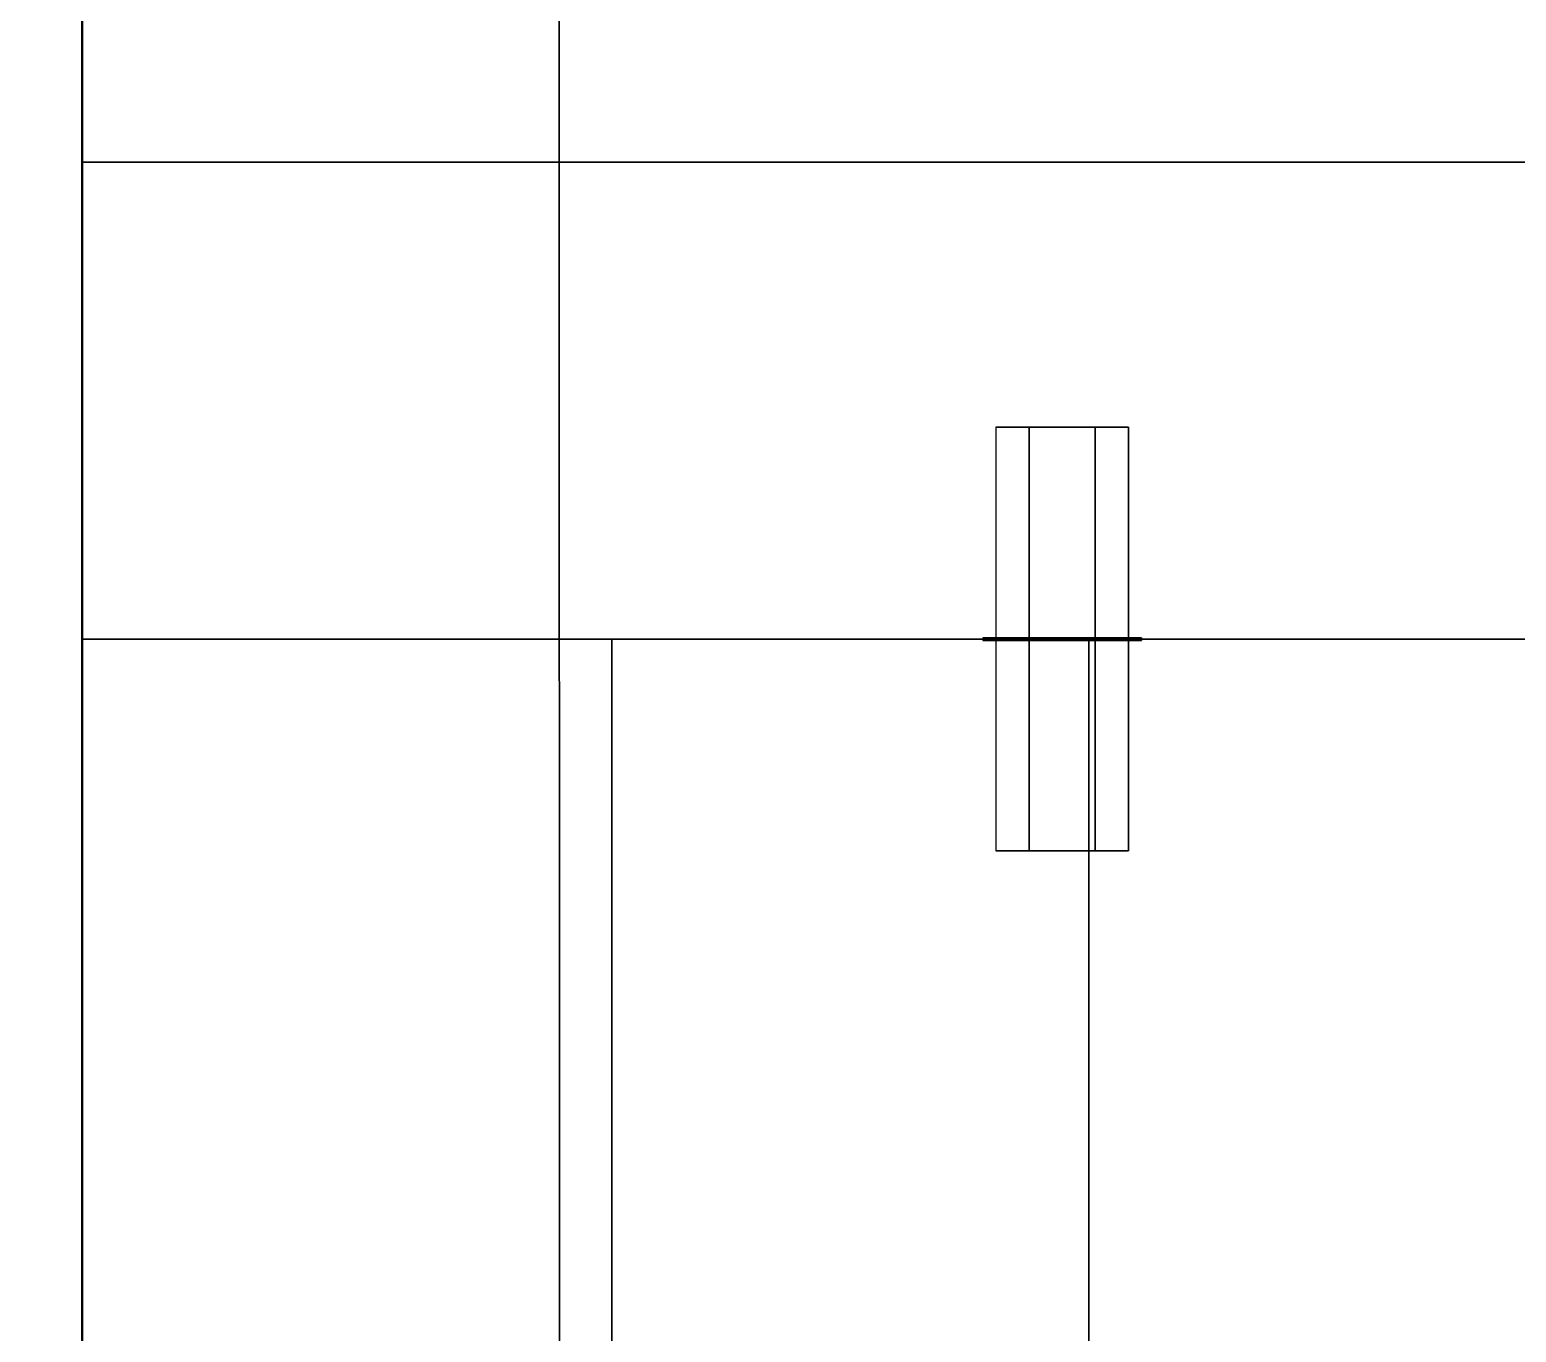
# Model space of a CAD drawing. Extents: x 0 to 3344, y -4262 to 0.
# Drawn here: x 2612 to 2668.1, y -1194.2 to -1145 of the extents above; entities that cross this region are included whole.
import ezdxf

# ---------------------------------------------------------------- set-up
doc = ezdxf.new("R2010")
doc.units = 0
for name, color, linetype in [('LAYER0', 7, 'CONTINUOUS'), ('LAYER1', 7, 'CONTINUOUS'), ('LAYER137', 7, 'CONTINUOUS'), ('LAYER164', 7, 'CONTINUOUS'), ('LAYER171', 7, 'CONTINUOUS'), ('LAYER173', 7, 'CONTINUOUS'), ('LAYER174', 7, 'CONTINUOUS'), ('LAYER176', 7, 'CONTINUOUS'), ('LAYER179', 7, 'CONTINUOUS'), ('LAYER180', 7, 'CONTINUOUS'), ('LAYER181', 254, 'CONTINUOUS'), ('LAYER185', 7, 'CONTINUOUS'), ('LAYER186', 254, 'CONTINUOUS'), ('LAYER190', 7, 'CONTINUOUS'), ('LAYER191', 254, 'CONTINUOUS'), ('LAYER195', 7, 'CONTINUOUS'), ('LAYER196', 254, 'CONTINUOUS')]:
    doc.layers.add(name, color=color, linetype=linetype)

msp = doc.modelspace()

# ---------------------------------------------------------------- linework, layer by layer
at = {"layer": 'LAYER0', "invisible_edges": 1}
for points in [[(18, -0.0034, 0.0981), (3344, -4262.003, 0.0981), (0, -4262.003, 0.0981), (18, -0.0034, 0.0981)], [(3344, -4262.003, 5.0981), (18, -0.0034, 5.0981), (0, -4262.003, 5.0981), (3344, -4262.003, 5.0981)], [(3344, -4262.003, 0.0981), (18, -0.0034, 0.0981), (3344, -0.0034, 0.0981), (3344, -4262.003, 0.0981)], [(18, -0.0034, 5.0981), (3344, -4262.003, 5.0981), (3344, -0.0034, 5.0981), (18, -0.0034, 5.0981)]]:
    msp.add_3dface(points, dxfattribs=at)
at = {"layer": 'LAYER137'}
for points, invisible_edges in [([(2614.005, -729.9995, 2610.098), (2632.005, -711.9995, 2610.098), (2614.125, -3502, 2610.098), (2614.005, -729.9995, 2610.098)], 3), ([(2632.005, -711.9995, 2680.098), (2614.005, -729.9995, 2680.098), (2614.125, -3502, 2680.098), (2632.005, -711.9995, 2680.098)], 5), ([(2632.125, -3519.84, 2610.098), (2614.125, -3502, 2610.098), (2632.005, -711.9995, 2610.098), (2632.125, -3519.84, 2610.098)], 3), ([(2614.125, -3502, 2680.098), (2632.125, -3519.84, 2680.098), (2632.005, -711.9995, 2680.098), (2614.125, -3502, 2680.098)], 5), ([(2632.005, -711.9995, 2610.098), (2632.125, -3519.84, 2680.098), (2632.125, -3519.84, 2610.098), (2632.005, -711.9995, 2610.098)], 1), ([(2632.125, -3519.84, 2680.098), (2632.005, -711.9995, 2610.098), (2632.005, -711.9995, 2680.098), (2632.125, -3519.84, 2680.098)], 1), ([(2614.005, -729.9995, 2680.098), (2614.125, -3502, 2610.098), (2614.125, -3502, 2680.098), (2614.005, -729.9995, 2680.098)], 1), ([(2614.125, -3502, 2610.098), (2614.005, -729.9995, 2680.098), (2614.005, -729.9995, 2610.098), (2614.125, -3502, 2610.098)], 1)]:
    msp.add_3dface(points, dxfattribs=dict(at, invisible_edges=invisible_edges))
at = {"layer": 'LAYER164', "invisible_edges": 1}
for points in [[(3194.004, -1132, 5.0981), (2614.004, -1150, 5.0981), (2614.004, -1132, 5.0981), (3194.004, -1132, 5.0981)], [(2614.004, -1150, 5.0981), (3194.004, -1132, 5.0981), (3194.004, -1150, 5.0981), (2614.004, -1150, 5.0981)], [(2614.004, -1150, 5.0981), (2614.004, -1132, 2610.098), (2614.004, -1132, 5.0981), (2614.004, -1150, 5.0981)], [(2614.004, -1132, 2610.098), (2614.004, -1150, 5.0981), (2614.004, -1150, 2610.098), (2614.004, -1132, 2610.098)], [(3194.004, -1150, 2610.098), (2614.004, -1132, 2610.098), (2614.004, -1150, 2610.098), (3194.004, -1150, 2610.098)], [(2614.004, -1132, 2610.098), (3194.004, -1150, 2610.098), (3194.004, -1132, 2610.098), (2614.004, -1132, 2610.098)], [(2614.004, -1150, 5.0981), (3194.004, -1150, 2610.098), (2614.004, -1150, 2610.098), (2614.004, -1150, 5.0981)], [(3194.004, -1150, 2610.098), (2614.004, -1150, 5.0981), (3194.004, -1150, 5.0981), (3194.004, -1150, 2610.098)]]:
    msp.add_3dface(points, dxfattribs=at)
at = {"layer": 'LAYER171', "invisible_edges": 1}
for points in [[(3194.003, -1150, 5.0981), (2614.003, -1168, 5.0981), (2614.003, -1150, 5.0981), (3194.003, -1150, 5.0981)], [(2614.003, -1168, 5.0981), (3194.003, -1150, 5.0981), (3194.003, -1168, 5.0981), (2614.003, -1168, 5.0981)], [(2614.003, -1150, 2610.098), (2614.003, -1168, 5.0981), (2614.003, -1168, 2610.098), (2614.003, -1150, 2610.098)], [(2614.003, -1168, 5.0981), (2614.003, -1150, 2610.098), (2614.003, -1150, 5.0981), (2614.003, -1168, 5.0981)], [(3194.003, -1168, 2610.098), (2614.003, -1150, 2610.098), (2614.003, -1168, 2610.098), (3194.003, -1168, 2610.098)], [(2614.003, -1150, 2610.098), (3194.003, -1168, 2610.098), (3194.003, -1150, 2610.098), (2614.003, -1150, 2610.098)], [(2614.003, -1150, 2610.098), (3194.003, -1150, 5.0981), (2614.003, -1150, 5.0981), (2614.003, -1150, 2610.098)], [(3194.003, -1150, 5.0981), (2614.003, -1150, 2610.098), (3194.003, -1150, 2610.098), (3194.003, -1150, 5.0981)], [(3194.003, -1168, 2610.098), (2614.003, -1168, 5.0981), (3194.003, -1168, 5.0981), (3194.003, -1168, 2610.098)], [(2614.003, -1168, 5.0981), (3194.003, -1168, 2610.098), (2614.003, -1168, 2610.098), (2614.003, -1168, 5.0981)]]:
    msp.add_3dface(points, dxfattribs=at)
at = {"layer": 'LAYER173', "invisible_edges": 1}
for points in [[(3194.003, -1712, 85.0981), (2614.003, -1168, 85.0981), (3194.003, -1168, 85.0981), (3194.003, -1712, 85.0981)], [(2614.003, -1168, 85.0981), (3194.003, -1712, 85.0981), (2614.003, -1712, 85.0981), (2614.003, -1168, 85.0981)], [(3194.003, -1168, 103.0981), (2614.003, -1168, 85.0981), (2614.003, -1168, 103.0981), (3194.003, -1168, 103.0981)], [(2614.003, -1168, 85.0981), (3194.003, -1168, 103.0981), (3194.003, -1168, 85.0981), (2614.003, -1168, 85.0981)], [(2614.003, -1712, 103.0981), (2614.003, -1168, 85.0981), (2614.003, -1712, 85.0981), (2614.003, -1712, 103.0981)], [(2614.003, -1168, 85.0981), (2614.003, -1712, 103.0981), (2614.003, -1168, 103.0981), (2614.003, -1168, 85.0981)], [(2614.003, -1712, 103.0981), (3194.003, -1168, 103.0981), (2614.003, -1168, 103.0981), (2614.003, -1712, 103.0981)], [(3194.003, -1168, 103.0981), (2614.003, -1712, 103.0981), (3194.003, -1712, 103.0981), (3194.003, -1168, 103.0981)]]:
    msp.add_3dface(points, dxfattribs=at)
at = {"layer": 'LAYER174', "invisible_edges": 1}
for points in [[(2634.004, -1168, 85.0981), (2652.004, -1168, 5.0981), (2634.004, -1168, 5.0981), (2634.004, -1168, 85.0981)], [(2652.004, -1168, 5.0981), (2634.004, -1168, 85.0981), (2652.004, -1168, 85.0981), (2652.004, -1168, 5.0981)], [(2634.004, -1712, 5.0981), (2652.004, -1168, 5.0981), (2652.004, -1712, 5.0981), (2634.004, -1712, 5.0981)], [(2652.004, -1168, 5.0981), (2634.004, -1712, 5.0981), (2634.004, -1168, 5.0981), (2652.004, -1168, 5.0981)], [(2634.004, -1168, 85.0981), (2652.004, -1712, 85.0981), (2652.004, -1168, 85.0981), (2634.004, -1168, 85.0981)], [(2652.004, -1712, 85.0981), (2634.004, -1168, 85.0981), (2634.004, -1712, 85.0981), (2652.004, -1712, 85.0981)], [(2634.004, -1712, 5.0981), (2634.004, -1168, 85.0981), (2634.004, -1168, 5.0981), (2634.004, -1712, 5.0981)], [(2634.004, -1168, 85.0981), (2634.004, -1712, 5.0981), (2634.004, -1712, 85.0981), (2634.004, -1168, 85.0981)], [(2652.004, -1712, 85.0981), (2652.004, -1168, 5.0981), (2652.004, -1168, 85.0981), (2652.004, -1712, 85.0981)], [(2652.004, -1168, 5.0981), (2652.004, -1712, 85.0981), (2652.004, -1712, 5.0981), (2652.004, -1168, 5.0981)]]:
    msp.add_3dface(points, dxfattribs=at)
at = {"layer": 'LAYER176', "invisible_edges": 1}
for points in [[(3194.003, -1168, 2609.098), (2614.003, -1712, 2609.098), (3194.003, -1712, 2609.098), (3194.003, -1168, 2609.098)], [(2614.003, -1712, 2609.098), (3194.003, -1168, 2609.098), (2614.003, -1168, 2609.098), (2614.003, -1712, 2609.098)], [(3194.003, -1168, 2609.098), (2614.003, -1168, 2591.098), (2614.003, -1168, 2609.098), (3194.003, -1168, 2609.098)], [(2614.003, -1168, 2591.098), (3194.003, -1168, 2609.098), (3194.003, -1168, 2591.098), (2614.003, -1168, 2591.098)], [(2614.003, -1168, 2591.098), (2614.003, -1712, 2609.098), (2614.003, -1168, 2609.098), (2614.003, -1168, 2591.098)], [(2614.003, -1712, 2609.098), (2614.003, -1168, 2591.098), (2614.003, -1712, 2591.098), (2614.003, -1712, 2609.098)], [(2614.003, -1168, 2591.098), (3194.003, -1712, 2591.098), (2614.003, -1712, 2591.098), (2614.003, -1168, 2591.098)], [(3194.003, -1712, 2591.098), (2614.003, -1168, 2591.098), (3194.003, -1168, 2591.098), (3194.003, -1712, 2591.098)]]:
    msp.add_3dface(points, dxfattribs=at)
at = {"layer": 'LAYER179', "invisible_edges": 1}
for points in [[(3169.403, -1168, 2093.098), (2614.003, -1712, 2093.098), (3169.403, -1712, 2093.098), (3169.403, -1168, 2093.098)], [(2614.003, -1712, 2093.098), (3169.403, -1168, 2093.098), (2614.003, -1168, 2093.098), (2614.003, -1712, 2093.098)], [(2614.003, -1168, 2075.098), (2614.003, -1712, 2093.098), (2614.003, -1168, 2093.098), (2614.003, -1168, 2075.098)], [(2614.003, -1712, 2093.098), (2614.003, -1168, 2075.098), (2614.003, -1712, 2075.098), (2614.003, -1712, 2093.098)], [(3169.403, -1168, 2093.098), (2614.003, -1168, 2075.098), (2614.003, -1168, 2093.098), (3169.403, -1168, 2093.098)], [(2614.003, -1168, 2075.098), (3169.403, -1168, 2093.098), (3169.403, -1168, 2075.098), (2614.003, -1168, 2075.098)], [(2614.003, -1168, 2075.098), (3169.403, -1712, 2075.098), (2614.003, -1712, 2075.098), (2614.003, -1168, 2075.098)], [(3169.403, -1712, 2075.098), (2614.003, -1168, 2075.098), (3169.403, -1168, 2075.098), (3169.403, -1712, 2075.098)]]:
    msp.add_3dface(points, dxfattribs=at)
at = {"layer": 'LAYER180', "invisible_edges": 1}
for points in [[(3169.403, -1712, 483.0981), (2614.003, -1168, 483.0981), (3169.403, -1168, 483.0981), (3169.403, -1712, 483.0981)], [(2614.003, -1168, 483.0981), (3169.403, -1712, 483.0981), (2614.003, -1712, 483.0981), (2614.003, -1168, 483.0981)], [(3169.403, -1168, 501.0981), (2614.003, -1168, 483.0981), (2614.003, -1168, 501.0981), (3169.403, -1168, 501.0981)], [(2614.003, -1168, 483.0981), (3169.403, -1168, 501.0981), (3169.403, -1168, 483.0981), (2614.003, -1168, 483.0981)], [(2614.003, -1712, 501.0981), (2614.003, -1168, 483.0981), (2614.003, -1712, 483.0981), (2614.003, -1712, 501.0981)], [(2614.003, -1168, 483.0981), (2614.003, -1712, 501.0981), (2614.003, -1168, 501.0981), (2614.003, -1168, 483.0981)], [(2614.003, -1712, 501.0981), (3169.403, -1168, 501.0981), (2614.003, -1168, 501.0981), (2614.003, -1712, 501.0981)], [(3169.403, -1168, 501.0981), (2614.003, -1712, 501.0981), (3169.403, -1712, 501.0981), (3169.403, -1168, 501.0981)]]:
    msp.add_3dface(points, dxfattribs=at)
at = {"layer": 'LAYER181'}
for points in [[(2648.504, -1160, 480.5981), (2653.504, -1160, 480.5981), (2652.254, -1160, 482.7631), (2649.754, -1160, 482.7631)], [(2648.504, -1160, 480.5981), (2649.754, -1160, 478.433), (2652.254, -1160, 478.433), (2653.504, -1160, 480.5981)], [(2654.004, -1167.949, 480.5981), (2648.004, -1167.949, 480.5981), (2649.504, -1167.949, 483.1961), (2652.504, -1167.949, 483.1961)], [(2654.004, -1167.949, 480.5981), (2648.004, -1167.949, 480.5981), (2649.504, -1167.949, 478), (2652.504, -1167.949, 478)], [(2654.004, -1168.05, 480.5981), (2648.004, -1168.05, 480.5981), (2649.504, -1168.05, 483.1961), (2652.504, -1168.05, 483.1961)], [(2654.004, -1168.05, 480.5981), (2648.004, -1168.05, 480.5981), (2649.504, -1168.05, 478), (2652.504, -1168.05, 478)], [(2648.504, -1176, 480.5981), (2653.504, -1176, 480.5981), (2652.254, -1176, 482.7631), (2649.754, -1176, 482.7631)], [(2648.504, -1176, 480.5981), (2649.754, -1176, 478.433), (2652.254, -1176, 478.433), (2653.504, -1176, 480.5981)]]:
    msp.add_3dface(points, dxfattribs=at)
at = {"layer": 'LAYER185', "invisible_edges": 1}
for points in [[(3169.403, -1712, 881.0981), (2614.003, -1168, 881.0981), (3169.403, -1168, 881.0981), (3169.403, -1712, 881.0981)], [(2614.003, -1168, 881.0981), (3169.403, -1712, 881.0981), (2614.003, -1712, 881.0981), (2614.003, -1168, 881.0981)], [(3169.403, -1168, 899.0981), (2614.003, -1168, 881.0981), (2614.003, -1168, 899.0981), (3169.403, -1168, 899.0981)], [(2614.003, -1168, 881.0981), (3169.403, -1168, 899.0981), (3169.403, -1168, 881.0981), (2614.003, -1168, 881.0981)], [(2614.003, -1712, 899.0981), (2614.003, -1168, 881.0981), (2614.003, -1712, 881.0981), (2614.003, -1712, 899.0981)], [(2614.003, -1168, 881.0981), (2614.003, -1712, 899.0981), (2614.003, -1168, 899.0981), (2614.003, -1168, 881.0981)], [(2614.003, -1712, 899.0981), (3169.403, -1168, 899.0981), (2614.003, -1168, 899.0981), (2614.003, -1712, 899.0981)], [(3169.403, -1168, 899.0981), (2614.003, -1712, 899.0981), (3169.403, -1712, 899.0981), (3169.403, -1168, 899.0981)]]:
    msp.add_3dface(points, dxfattribs=at)
at = {"layer": 'LAYER186'}
for points in [[(2648.504, -1160, 878.5981), (2653.504, -1160, 878.5981), (2652.254, -1160, 880.7631), (2649.754, -1160, 880.7631)], [(2648.504, -1160, 878.5981), (2649.754, -1160, 876.433), (2652.254, -1160, 876.433), (2653.504, -1160, 878.5981)], [(2654.004, -1167.949, 878.5981), (2648.004, -1167.949, 878.5981), (2649.504, -1167.949, 881.1962), (2652.504, -1167.949, 881.1962)], [(2654.004, -1167.949, 878.5981), (2648.004, -1167.949, 878.5981), (2649.504, -1167.949, 876), (2652.504, -1167.949, 876)], [(2654.004, -1168.05, 878.5981), (2648.004, -1168.05, 878.5981), (2649.504, -1168.05, 881.1962), (2652.504, -1168.05, 881.1962)], [(2654.004, -1168.05, 878.5981), (2648.004, -1168.05, 878.5981), (2649.504, -1168.05, 876), (2652.504, -1168.05, 876)], [(2648.504, -1176, 878.5981), (2653.504, -1176, 878.5981), (2652.254, -1176, 880.7631), (2649.754, -1176, 880.7631)], [(2648.504, -1176, 878.5981), (2649.754, -1176, 876.433), (2652.254, -1176, 876.433), (2653.504, -1176, 878.5981)]]:
    msp.add_3dface(points, dxfattribs=at)
at = {"layer": 'LAYER190', "invisible_edges": 1}
for points in [[(3169.403, -1712, 1279.098), (2614.003, -1168, 1279.098), (3169.403, -1168, 1279.098), (3169.403, -1712, 1279.098)], [(2614.003, -1168, 1279.098), (3169.403, -1712, 1279.098), (2614.003, -1712, 1279.098), (2614.003, -1168, 1279.098)], [(3169.403, -1168, 1297.098), (2614.003, -1168, 1279.098), (2614.003, -1168, 1297.098), (3169.403, -1168, 1297.098)], [(2614.003, -1168, 1279.098), (3169.403, -1168, 1297.098), (3169.403, -1168, 1279.098), (2614.003, -1168, 1279.098)], [(2614.003, -1712, 1297.098), (2614.003, -1168, 1279.098), (2614.003, -1712, 1279.098), (2614.003, -1712, 1297.098)], [(2614.003, -1168, 1279.098), (2614.003, -1712, 1297.098), (2614.003, -1168, 1297.098), (2614.003, -1168, 1279.098)], [(2614.003, -1712, 1297.098), (3169.403, -1168, 1297.098), (2614.003, -1168, 1297.098), (2614.003, -1712, 1297.098)], [(3169.403, -1168, 1297.098), (2614.003, -1712, 1297.098), (3169.403, -1712, 1297.098), (3169.403, -1168, 1297.098)]]:
    msp.add_3dface(points, dxfattribs=at)
at = {"layer": 'LAYER191'}
for points in [[(2648.504, -1160, 1276.598), (2653.504, -1160, 1276.598), (2652.254, -1160, 1278.763), (2649.754, -1160, 1278.763)], [(2648.504, -1160, 1276.598), (2649.754, -1160, 1274.433), (2652.254, -1160, 1274.433), (2653.504, -1160, 1276.598)], [(2654.004, -1167.949, 1276.598), (2648.004, -1167.949, 1276.598), (2649.504, -1167.949, 1279.196), (2652.504, -1167.949, 1279.196)], [(2654.004, -1167.949, 1276.598), (2648.004, -1167.949, 1276.598), (2649.504, -1167.949, 1274), (2652.504, -1167.949, 1274)], [(2654.004, -1168.05, 1276.598), (2648.004, -1168.05, 1276.598), (2649.504, -1168.05, 1279.196), (2652.504, -1168.05, 1279.196)], [(2654.004, -1168.05, 1276.598), (2648.004, -1168.05, 1276.598), (2649.504, -1168.05, 1274), (2652.504, -1168.05, 1274)], [(2648.504, -1176, 1276.598), (2653.504, -1176, 1276.598), (2652.254, -1176, 1278.763), (2649.754, -1176, 1278.763)], [(2648.504, -1176, 1276.598), (2649.754, -1176, 1274.433), (2652.254, -1176, 1274.433), (2653.504, -1176, 1276.598)]]:
    msp.add_3dface(points, dxfattribs=at)
at = {"layer": 'LAYER195', "invisible_edges": 1}
for points in [[(3169.403, -1712, 1677.098), (2614.003, -1168, 1677.098), (3169.403, -1168, 1677.098), (3169.403, -1712, 1677.098)], [(2614.003, -1168, 1677.098), (3169.403, -1712, 1677.098), (2614.003, -1712, 1677.098), (2614.003, -1168, 1677.098)], [(3169.403, -1168, 1695.098), (2614.003, -1168, 1677.098), (2614.003, -1168, 1695.098), (3169.403, -1168, 1695.098)], [(2614.003, -1168, 1677.098), (3169.403, -1168, 1695.098), (3169.403, -1168, 1677.098), (2614.003, -1168, 1677.098)], [(2614.003, -1712, 1695.098), (2614.003, -1168, 1677.098), (2614.003, -1712, 1677.098), (2614.003, -1712, 1695.098)], [(2614.003, -1168, 1677.098), (2614.003, -1712, 1695.098), (2614.003, -1168, 1695.098), (2614.003, -1168, 1677.098)], [(2614.003, -1712, 1695.098), (3169.403, -1168, 1695.098), (2614.003, -1168, 1695.098), (2614.003, -1712, 1695.098)], [(3169.403, -1168, 1695.098), (2614.003, -1712, 1695.098), (3169.403, -1712, 1695.098), (3169.403, -1168, 1695.098)]]:
    msp.add_3dface(points, dxfattribs=at)
at = {"layer": 'LAYER196'}
for points in [[(2648.504, -1160, 1674.598), (2653.504, -1160, 1674.598), (2652.254, -1160, 1676.763), (2649.754, -1160, 1676.763)], [(2648.504, -1160, 1674.598), (2649.754, -1160, 1672.433), (2652.254, -1160, 1672.433), (2653.504, -1160, 1674.598)], [(2654.004, -1167.949, 1674.598), (2648.004, -1167.949, 1674.598), (2649.504, -1167.949, 1677.196), (2652.504, -1167.949, 1677.196)], [(2654.004, -1167.949, 1674.598), (2648.004, -1167.949, 1674.598), (2649.504, -1167.949, 1672), (2652.504, -1167.949, 1672)], [(2654.004, -1168.05, 1674.598), (2648.004, -1168.05, 1674.598), (2649.504, -1168.05, 1677.196), (2652.504, -1168.05, 1677.196)], [(2654.004, -1168.05, 1674.598), (2648.004, -1168.05, 1674.598), (2649.504, -1168.05, 1672), (2652.504, -1168.05, 1672)], [(2648.504, -1176, 1674.598), (2653.504, -1176, 1674.598), (2652.254, -1176, 1676.763), (2649.754, -1176, 1676.763)], [(2648.504, -1176, 1674.598), (2649.754, -1176, 1672.433), (2652.254, -1176, 1672.433), (2653.504, -1176, 1674.598)]]:
    msp.add_3dface(points, dxfattribs=at)

# ---------------------------------------------------------------- meshes
at = {"layer": 'LAYER1'}
mesh = msp.add_polymesh((5, 2), dxfattribs=at)
for k, corner in enumerate([(168.0046, -150, 2680.098), (168.0046, -4112, 2680.098), (3194.004, -150, 2680.098), (168.0046, -150, 2680.098), (3194.004, -4112, 2680.098), (3194.004, -150, 2680.098), (168.0046, -4112, 2680.098), (3194.004, -4112, 2680.098), (18.0046, -4262, 2680.098), (3344.004, -4262, 2680.098)]):
    mesh.set_mesh_vertex(divmod(k, 2), corner)
at = {"layer": 'LAYER181'}
mesh = msp.add_polymesh((2, 6), dxfattribs=dict(at, n_close=True))
for k, corner in enumerate([(2648.504, -1176, 480.5981), (2649.754, -1176, 482.7631), (2652.254, -1176, 482.7631), (2653.504, -1176, 480.5981), (2652.254, -1176, 478.433), (2649.754, -1176, 478.433), (2648.504, -1160, 480.5981), (2649.754, -1160, 482.7631), (2652.254, -1160, 482.7631), (2653.504, -1160, 480.5981), (2652.254, -1160, 478.433), (2649.754, -1160, 478.433)]):
    mesh.set_mesh_vertex(divmod(k, 6), corner)
mesh = msp.add_polymesh((2, 6), dxfattribs=dict(at, n_close=True))
for k, corner in enumerate([(2648.004, -1168.05, 480.5981), (2649.504, -1168.05, 483.1961), (2652.504, -1168.05, 483.1961), (2654.004, -1168.05, 480.5981), (2652.504, -1168.05, 478), (2649.504, -1168.05, 478), (2648.004, -1167.949, 480.5981), (2649.504, -1167.949, 483.1961), (2652.504, -1167.949, 483.1961), (2654.004, -1167.949, 480.5981), (2652.504, -1167.949, 478), (2649.504, -1167.949, 478)]):
    mesh.set_mesh_vertex(divmod(k, 6), corner)
at = {"layer": 'LAYER186'}
mesh = msp.add_polymesh((2, 6), dxfattribs=dict(at, n_close=True))
for k, corner in enumerate([(2648.504, -1176, 878.5981), (2649.754, -1176, 880.7631), (2652.254, -1176, 880.7631), (2653.504, -1176, 878.5981), (2652.254, -1176, 876.433), (2649.754, -1176, 876.433), (2648.504, -1160, 878.5981), (2649.754, -1160, 880.7631), (2652.254, -1160, 880.7631), (2653.504, -1160, 878.5981), (2652.254, -1160, 876.433), (2649.754, -1160, 876.433)]):
    mesh.set_mesh_vertex(divmod(k, 6), corner)
mesh = msp.add_polymesh((2, 6), dxfattribs=dict(at, n_close=True))
for k, corner in enumerate([(2648.004, -1168.05, 878.5981), (2649.504, -1168.05, 881.1962), (2652.504, -1168.05, 881.1962), (2654.004, -1168.05, 878.5981), (2652.504, -1168.05, 876), (2649.504, -1168.05, 876), (2648.004, -1167.949, 878.5981), (2649.504, -1167.949, 881.1962), (2652.504, -1167.949, 881.1962), (2654.004, -1167.949, 878.5981), (2652.504, -1167.949, 876), (2649.504, -1167.949, 876)]):
    mesh.set_mesh_vertex(divmod(k, 6), corner)
at = {"layer": 'LAYER191'}
mesh = msp.add_polymesh((2, 6), dxfattribs=dict(at, n_close=True))
for k, corner in enumerate([(2648.504, -1176, 1276.598), (2649.754, -1176, 1278.763), (2652.254, -1176, 1278.763), (2653.504, -1176, 1276.598), (2652.254, -1176, 1274.433), (2649.754, -1176, 1274.433), (2648.504, -1160, 1276.598), (2649.754, -1160, 1278.763), (2652.254, -1160, 1278.763), (2653.504, -1160, 1276.598), (2652.254, -1160, 1274.433), (2649.754, -1160, 1274.433)]):
    mesh.set_mesh_vertex(divmod(k, 6), corner)
mesh = msp.add_polymesh((2, 6), dxfattribs=dict(at, n_close=True))
for k, corner in enumerate([(2648.004, -1168.05, 1276.598), (2649.504, -1168.05, 1279.196), (2652.504, -1168.05, 1279.196), (2654.004, -1168.05, 1276.598), (2652.504, -1168.05, 1274), (2649.504, -1168.05, 1274), (2648.004, -1167.949, 1276.598), (2649.504, -1167.949, 1279.196), (2652.504, -1167.949, 1279.196), (2654.004, -1167.949, 1276.598), (2652.504, -1167.949, 1274), (2649.504, -1167.949, 1274)]):
    mesh.set_mesh_vertex(divmod(k, 6), corner)
at = {"layer": 'LAYER196'}
mesh = msp.add_polymesh((2, 6), dxfattribs=dict(at, n_close=True))
for k, corner in enumerate([(2648.504, -1176, 1674.598), (2649.754, -1176, 1676.763), (2652.254, -1176, 1676.763), (2653.504, -1176, 1674.598), (2652.254, -1176, 1672.433), (2649.754, -1176, 1672.433), (2648.504, -1160, 1674.598), (2649.754, -1160, 1676.763), (2652.254, -1160, 1676.763), (2653.504, -1160, 1674.598), (2652.254, -1160, 1672.433), (2649.754, -1160, 1672.433)]):
    mesh.set_mesh_vertex(divmod(k, 6), corner)
mesh = msp.add_polymesh((2, 6), dxfattribs=dict(at, n_close=True))
for k, corner in enumerate([(2648.004, -1168.05, 1674.598), (2649.504, -1168.05, 1677.196), (2652.504, -1168.05, 1677.196), (2654.004, -1168.05, 1674.598), (2652.504, -1168.05, 1672), (2649.504, -1168.05, 1672), (2648.004, -1167.949, 1674.598), (2649.504, -1167.949, 1677.196), (2652.504, -1167.949, 1677.196), (2654.004, -1167.949, 1674.598), (2652.504, -1167.949, 1672), (2649.504, -1167.949, 1672)]):
    mesh.set_mesh_vertex(divmod(k, 6), corner)

doc.saveas('drawing.dxf')
